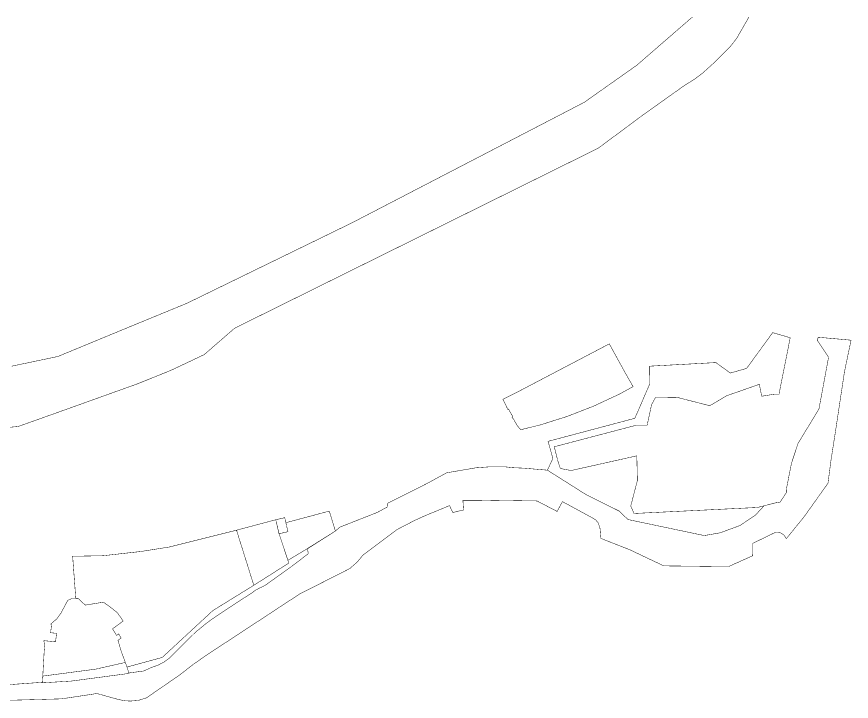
# Model space of a CAD drawing. Header units: millimetres. Extents: x 21689 to 31331, y 37531 to 43751.
# Drawn here: x 29826.2 to 30189.5, y 42452.2 to 42750.1 of the extents above; entities that cross this region are included whole.
import ezdxf

# ---------------------------------------------------------------- set-up
doc = ezdxf.new("R2010")
doc.units = ezdxf.units.MM
doc.layers.add('CONTUR', color=150, linetype='Continuous', lineweight=9)

# ---------------------------------------------------------------- blocks, each defined once
blk = doc.blocks.new('участки все')
at = {"layer": 'CONTUR', "const_width": 0.2}
for points in [[(7258.16, 5107.64), (7257.59, 5106.55), (7252.78, 5098.22), (7250.07, 5094.76), (7243.21, 5087.9), (7238.27, 5083.41), (7234.71, 5080.72), (7229.58, 5077.44), (7211.35, 5064.46), (7192.64, 5050.55), (7034.3, 4972.17), (7021.08, 4960.69), (7006.67, 4953.89), (6997.94, 4950.36), (6991.64, 4947.84), (6955.11, 4934.75), (6940.11, 4929.42), (6920.28, 4927.62)], [(6937.22, 4955.65), (6957.35, 4959.87), (6989.67, 4973.22), (7013.5, 4983.01), (7026.43, 4989.31), (7085.33, 5018.01), (7186.51, 5070.49), (7209.34, 5086.59), (7233.62, 5107.64)], [(6924.96, 4816.21), (6940.86, 4817.42), (6950.6, 4818.1), (6950.59, 4817.88), (6963.2, 4818.64), (6988.35, 4821.97), (6988.29, 4822.19), (6994.63, 4823), (6998.04, 4824.52), (7001.06, 4825.6), (7003.49, 4826.86), (7005.63, 4828.39), (7008.32, 4831.04), (7017.25, 4839.87), (7022.51, 4844.17), (7025.9, 4846.57), (7031.14, 4850.06), (7041.93, 4857.09), (7043.17, 4858.02), (7044.99, 4859.04), (7046.55, 4859.74), (7047.57, 4860.28), (7048.82, 4861.16), (7054.18, 4864.99), (7058.74, 4868.26), (7066.34, 4874.02), (7066.25, 4875.02), (7066.02, 4876.2), (7078.18, 4883.91), (7080.1, 4885.61), (7096.39, 4892.02), (7100.71, 4894.36), (7100.86, 4896), (7108.93, 4899.99), (7118.74, 4904.97), (7126.63, 4909.28), (7139.44, 4911.46), (7145.63, 4911.89), (7152.42, 4911.83), (7155.4, 4911.5), (7160.39, 4911.28), (7170.47, 4910.41), (7187.22, 4899.81), (7201.66, 4892.63), (7205.52, 4888.94), (7238.7, 4881.96), (7245.62, 4883.15), (7254.21, 4886.3), (7261.04, 4890.89), (7264.76, 4894.92), (7264.76, 4894.92), (7270.01, 4896.26), (7271.75, 4896.49), (7274.61, 4900.93), (7274.55, 4902.52), (7276.64, 4913.23), (7277.5, 4915.86), (7279.55, 4922.05), (7288.65, 4937.06), (7292.84, 4959.53), (7287.91, 4966.94), (7288.34, 4968.26), (7302.62, 4966.98), (7299.72, 4953.04), (7295.97, 4928.11), (7293.88, 4914.65), (7292.58, 4904.71), (7282.14, 4890.08), (7274.47, 4880.64), (7273.47, 4882.16), (7272.15, 4883.04), (7271.08, 4883.43), (7269.88, 4883.45), (7259.88, 4878.59), (7259.82, 4873.18), (7249.28, 4868.46), (7221.09, 4868.77), (7206.36, 4875.77), (7193.73, 4880.72), (7193.35, 4885.15), (7192.6, 4887.44), (7191.56, 4888.68), (7190.02, 4889.68), (7177, 4896.73), (7174.69, 4892.47), (7165.91, 4897.02), (7144.9, 4897.33), (7133.68, 4897.28), (7133.95, 4893.11), (7129.25, 4891.98), (7127.86, 4894.99), (7117.25, 4890.62), (7112.85, 4888.63), (7105.06, 4884.61), (7090.27, 4873.55), (7087.7, 4870.45), (7084.42, 4867.58), (7079.06, 4864.86), (7062.62, 4856.53), (7022.19, 4830), (7016.34, 4825.92), (7010.15, 4821.12), (6995.93, 4811.33), (6992.32, 4810.2), (6988.88, 4809.94), (6986.36, 4810.09), (6983.09, 4810.8), (6974.4, 4813.23), (6958.93, 4810.9), (6934.27, 4810.23)]]:
    blk.add_lwpolyline(points, dxfattribs=at)
for points in [[(7170.75, 4922.96), (7208.52, 4932.99), (7215.04, 4948.01), (7214.95, 4955.67), (7243.81, 4957.23), (7248.93, 4953.5), (7250.08, 4952.67), (7257.18, 4954.71), (7268.51, 4970.26), (7276.14, 4968.05), (7271.27, 4943.51), (7269.32, 4943.49), (7263.74, 4942.59), (7262.71, 4947.78), (7248.47, 4942.79), (7241.13, 4938.46), (7226.74, 4942.14), (7217.48, 4942), (7215.78, 4938.9), (7213.87, 4929.97), (7209.08, 4929.96), (7173.44, 4920.6), (7175, 4914.47), (7176.08, 4911.14), (7180.8, 4910.26), (7209.38, 4916.65), (7209.62, 4905.93), (7206.73, 4894.78), (7208.17, 4891.57), (7261.87, 4894.18), (7264.76, 4894.92), (7261.04, 4890.89), (7254.21, 4886.3), (7245.62, 4883.15), (7238.7, 4881.96), (7205.52, 4888.94), (7204.18, 4890.22), (7201.66, 4892.63), (7187.22, 4899.81), (7170.47, 4910.41), (7172.84, 4915.52), (7170.75, 4922.96)], [(7197.39, 4965.37), (7198.06, 4964.17), (7202.77, 4955.6), (7204.28, 4952.85), (7207.75, 4946.76), (7201.61, 4943.41), (7190.5, 4938.25), (7179.08, 4933.81), (7167.39, 4930.12), (7158.86, 4928.01), (7157.35, 4929.78), (7155.59, 4932.85), (7155.31, 4932.91), (7155.06, 4933.45), (7155.43, 4933.64), (7153.53, 4936.99), (7153.26, 4936.81), (7151.11, 4941.23), (7156.8, 4944.09), (7197.39, 4965.37)], [(7057.52, 4883.65), (7053.63, 4882.76), (7052.22, 4888.84), (7056.13, 4889.74), (7057.52, 4883.65)], [(7056.63, 4887.56), (7075.53, 4892.61), (7078.18, 4883.91), (7066.02, 4876.31), (7057.49, 4871.19), (7053.68, 4882.76), (7057.52, 4883.65), (7056.63, 4887.56)], [(7035.15, 4884.29), (7052.22, 4888.84), (7053.68, 4882.76), (7057.49, 4871.19), (7057.87, 4869.97), (7042.67, 4860.32), (7035.15, 4884.29)], [(6963.82, 4872.95), (6977.04, 4873.19), (6993.55, 4875.03), (7005.92, 4876.99), (7035.15, 4884.29), (7042.67, 4860.32), (7024.89, 4849.35), (7002.8, 4828.92), (6987.49, 4824.75), (6986.75, 4826.75), (6985.08, 4831.27), (6983.53, 4836.37), (6984.89, 4837.4), (6983.88, 4839.17), (6982.91, 4838.55), (6981.17, 4841.37), (6985.81, 4844.77), (6983.33, 4848.33), (6981.11, 4850.13), (6977.26, 4852.97), (6969.28, 4851.7), (6966.13, 4854.65), (6965.18, 4854.62), (6963.82, 4872.95)], [(6950.82, 4820.81), (6951.43, 4831.64), (6951.64, 4833.91), (6951.28, 4836.23), (6956.39, 4835.74), (6956.82, 4839.42), (6954.24, 4839.67), (6954.66, 4843.32), (6954.3, 4843.42), (6955.84, 4844.84), (6956.86, 4845.6), (6958.83, 4848.37), (6961.7, 4853.8), (6963.51, 4854.54), (6965.18, 4854.62), (6966.13, 4854.65), (6969.28, 4851.7), (6977.26, 4852.97), (6981.11, 4850.13), (6983.33, 4848.33), (6985.81, 4844.77), (6981.17, 4841.37), (6982.91, 4838.55), (6983.88, 4839.17), (6984.89, 4837.4), (6983.53, 4836.37), (6985.08, 4831.27), (6986.75, 4826.75), (6975.84, 4824.28), (6973.86, 4823.83), (6950.82, 4820.81)], [(6975.84, 4824.28), (6986.75, 4826.75), (6987.49, 4824.75), (6988.35, 4821.97), (6963.2, 4818.64), (6950.59, 4817.88), (6950.82, 4820.81), (6973.86, 4823.83), (6975.84, 4824.28)]]:
    blk.add_lwpolyline(points, close=True, dxfattribs=at)

msp = doc.modelspace()

# ---------------------------------------------------------------- block references
at = {"layer": 'CONTUR'}
msp.add_blockref('участки все', (22886.75, 37642.36), dxfattribs=at)

doc.saveas('drawing.dxf')
